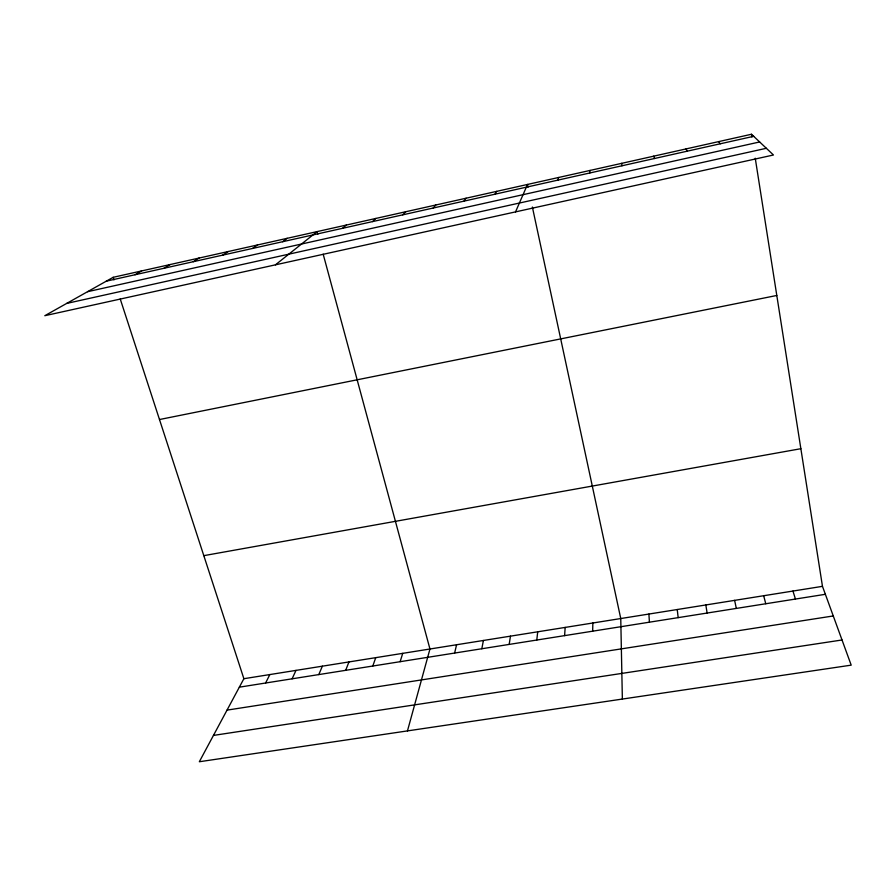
<?xml version="1.0" encoding="UTF-8"?>
<svg xmlns="http://www.w3.org/2000/svg" width="896" height="896" viewBox="0 0 896 896"><rect width="100%" height="100%" fill="white"/><g stroke="black" fill="none" stroke-linecap="round" stroke-linejoin="round"><path stroke-width="1.34" d="M592.659 631.187L592.861 623M564.603 635.634L565.174 627.424M589.792 172.984L590.072 170.43M536.782 640.046L537.712 631.803M509.186 644.414L510.451 636.16M481.802 648.76L483.414 640.472M454.63 653.061L456.579 644.75M407.467 730.901L429.957 649.006L323.187 254.195M557.917 180.118L558.656 177.475M400.12 661.696L402.741 653.352M372.792 666.03L375.749 657.664M345.677 670.331L348.958 661.931M318.774 674.587L322.381 666.176M515.536 211.882L527.52 184.453L528.091 187.107M292.085 678.821L296.005 670.387M265.608 683.021L269.842 674.565M120.232 298.962L243.88 678.709L199.326 761.746L851.2 665.146L822.472 586.342L755.25 158.222M495.006 194.197L496.653 191.363M463.982 201.141L466.066 198.218M433.227 208.018L435.747 205.016M402.741 214.838L405.698 211.747M372.534 221.603L375.894 218.434M342.586 228.301L346.36 225.053M275.43 264.846L317.083 231.616L317.8 234.27M282.598 241.73L287.179 238.314M252.56 248.45L257.544 244.955M222.779 255.114L228.166 251.541M193.267 261.71L199.035 258.07M164.024 268.262L170.173 264.533M135.027 274.747L141.557 270.95M113.176 277.312L44.8 315.706L773.461 154.997L751.486 134.254L113.176 277.312L114.005 279.854M106.299 281.176L753.67 136.315M87.539 291.704L759.651 141.96M66.696 303.419L766.36 148.288M159.488 419.53L776.798 295.467M203.818 555.654L800.856 448.706M243.88 678.709L822.472 586.342M239.333 687.176L825.373 594.306M227.024 710.125L833.269 615.955M213.461 735.414L842.027 639.979M718.614 141.624L720.283 143.786M686.034 148.915L687.21 151.189M792.949 591.058L795.446 599.054M653.755 156.15L654.438 158.525M763.672 595.728L765.766 603.758M532.37 207.021L620.76 618.542L622.362 699.059M734.63 600.365L736.322 608.418M705.824 604.968L707.123 613.043M751.486 134.254L751.901 136.92M677.242 609.526L678.16 617.635M621.768 163.318L621.97 165.782M648.894 614.062L649.421 622.194"/></g></svg>
